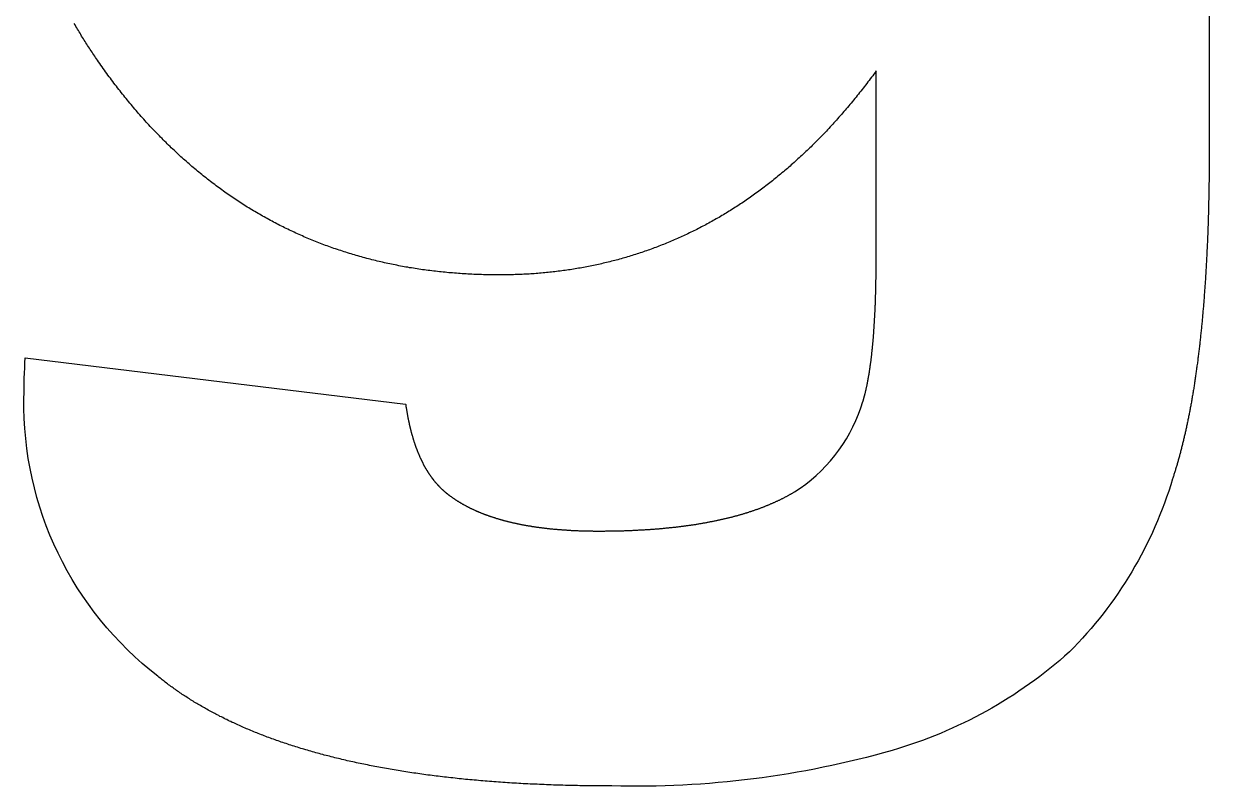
# Model space of a CAD drawing. Header units: millimetres. Extents: x -60 to 300, y -300 to 180.
# Drawn here: x 57.16 to 70.81, y 67.06 to 75.83 of the extents above; entities that cross this region are included whole.
import ezdxf

# ---------------------------------------------------------------- set-up
doc = ezdxf.new("R2010")
doc.units = ezdxf.units.MM
doc.layers.add('drills', color=2, linetype='Continuous', lineweight=25, true_color=0xffff00)

msp = doc.modelspace()

# ---------------------------------------------------------------- linework, layer by layer
at = {"layer": 'drills', "flags": 128}
msp.add_lwpolyline([(70.807, 87.428), (70.807, 74.427), (70.807, 74.407), (70.807, 74.387), (70.807, 74.367), (70.807, 74.347), (70.807, 74.327), (70.807, 74.307), (70.807, 74.288), (70.807, 74.268), (70.807, 74.248), (70.807, 74.229), (70.807, 74.209), (70.807, 74.189), (70.806, 74.17), (70.806, 74.15), (70.806, 74.131), (70.806, 74.111), (70.806, 74.092), (70.805, 74.073), (70.805, 74.053), (70.805, 74.034), (70.805, 74.015), (70.804, 73.996), (70.804, 73.977), (70.804, 73.958), (70.803, 73.938), (70.803, 73.919), (70.803, 73.9), (70.802, 73.881), (70.802, 73.863), (70.802, 73.844), (70.801, 73.825), (70.801, 73.806), (70.8, 73.787), (70.8, 73.769), (70.8, 73.75), (70.799, 73.731), (70.799, 73.713), (70.798, 73.694), (70.798, 73.676), (70.797, 73.657), (70.797, 73.639), (70.796, 73.62), (70.796, 73.602), (70.795, 73.584), (70.794, 73.565), (70.794, 73.547), (70.793, 73.529), (70.793, 73.511), (70.792, 73.493), (70.791, 73.475), (70.791, 73.457), (70.79, 73.439), (70.789, 73.421), (70.789, 73.403), (70.788, 73.385), (70.787, 73.367), (70.787, 73.349), (70.786, 73.331), (70.785, 73.314), (70.784, 73.296), (70.783, 73.278), (70.783, 73.261), (70.782, 73.243), (70.781, 73.226), (70.78, 73.208), (70.779, 73.191), (70.779, 73.173), (70.778, 73.156), (70.777, 73.139), (70.776, 73.121), (70.775, 73.104), (70.774, 73.087), (70.773, 73.07), (70.772, 73.053), (70.771, 73.035), (70.77, 73.018), (70.769, 73.001), (70.768, 72.984), (70.767, 72.967), (70.766, 72.951), (70.765, 72.934), (70.764, 72.917), (70.763, 72.9), (70.762, 72.883), (70.761, 72.867), (70.76, 72.85), (70.759, 72.833), (70.758, 72.817), (70.756, 72.8), (70.755, 72.784), (70.754, 72.767), (70.753, 72.751), (70.752, 72.735), (70.75, 72.718), (70.749, 72.702), (70.748, 72.686), (70.747, 72.669), (70.745, 72.653), (70.744, 72.637), (70.743, 72.621), (70.742, 72.605), (70.74, 72.589), (70.739, 72.573), (70.738, 72.557), (70.736, 72.541), (70.735, 72.525), (70.734, 72.509), (70.732, 72.494), (70.731, 72.478), (70.729, 72.462), (70.728, 72.447), (70.727, 72.431), (70.725, 72.415), (70.724, 72.4), (70.722, 72.384), (70.721, 72.369), (70.719, 72.353), (70.718, 72.338), (70.716, 72.323), (70.715, 72.307), (70.713, 72.292), (70.711, 72.277), (70.71, 72.262), (70.708, 72.246), (70.707, 72.231), (70.705, 72.216), (70.703, 72.201), (70.702, 72.186), (70.7, 72.171), (70.698, 72.156), (70.697, 72.141), (70.695, 72.127), (70.693, 72.112), (70.692, 72.097), (70.69, 72.082), (70.688, 72.068), (70.686, 72.053), (70.685, 72.038), (70.683, 72.024), (70.681, 72.009), (70.679, 71.995), (70.677, 71.98), (70.676, 71.966), (70.674, 71.952), (70.672, 71.937), (70.67, 71.923), (70.668, 71.909), (70.666, 71.895), (70.664, 71.88), (70.662, 71.866), (70.66, 71.852), (70.658, 71.838), (70.656, 71.824), (70.654, 71.81), (70.652, 71.796), (70.65, 71.782), (70.648, 71.769), (70.646, 71.755), (70.644, 71.741), (70.642, 71.727), (70.64, 71.714), (70.638, 71.7), (70.636, 71.686), (70.634, 71.673), (70.632, 71.659), (70.63, 71.646), (70.628, 71.632), (70.625, 71.619), (70.623, 71.605), (70.621, 71.592), (70.619, 71.579), (70.617, 71.566), (70.614, 71.552), (70.612, 71.539), (70.61, 71.526), (70.608, 71.513), (70.605, 71.5), (70.603, 71.487), (70.601, 71.474), (70.598, 71.461), (70.596, 71.448), (70.594, 71.435), (70.591, 71.422), (70.589, 71.41), (70.587, 71.397), (70.584, 71.384), (70.582, 71.372), (70.579, 71.359), (70.577, 71.346), (70.575, 71.334), (70.572, 71.321), (70.57, 71.309), (70.567, 71.296), (70.565, 71.284), (70.562, 71.272), (70.56, 71.259), (70.557, 71.247), (70.554, 71.235), (70.552, 71.223), (70.549, 71.211), (70.547, 71.198), (70.544, 71.186), (70.542, 71.174), (70.539, 71.162), (70.536, 71.15), (70.534, 71.139), (70.531, 71.127), (70.528, 71.115), (70.526, 71.103), (70.523, 71.091), (70.52, 71.08), (70.517, 71.068), (70.515, 71.056), (70.512, 71.045), (70.509, 71.033), (70.506, 71.022), (70.504, 71.01), (70.501, 70.999), (70.498, 70.987), (70.495, 70.976), (70.492, 70.965), (70.489, 70.953), (70.487, 70.942), (70.484, 70.931), (70.481, 70.92), (70.478, 70.909), (70.475, 70.898), (70.472, 70.886), (70.469, 70.875), (70.466, 70.865), (70.463, 70.854), (70.46, 70.843), (70.457, 70.832), (70.454, 70.821), (70.451, 70.81), (70.448, 70.8), (70.445, 70.789), (70.442, 70.778), (70.439, 70.768), (70.436, 70.757), (70.433, 70.747), (70.43, 70.736), (70.426, 70.726), (70.423, 70.715), (70.42, 70.705), (70.417, 70.695), (70.414, 70.684), (70.411, 70.674), (70.407, 70.664), (70.404, 70.654), (70.401, 70.644), (70.398, 70.633), (70.394, 70.623), (70.391, 70.613), (70.388, 70.603), (70.385, 70.593, -0.123912), (69.198, 68.602, -0.112468), (67.158, 67.469, -0.07617), (63.932, 67.06), (63.903, 67.06), (63.874, 67.06), (63.846, 67.06), (63.817, 67.06), (63.789, 67.061), (63.76, 67.061), (63.732, 67.061), (63.703, 67.061), (63.675, 67.062), (63.647, 67.062), (63.619, 67.062), (63.591, 67.063), (63.563, 67.063), (63.535, 67.064), (63.507, 67.064), (63.48, 67.065), (63.452, 67.066), (63.424, 67.066), (63.397, 67.067), (63.369, 67.068), (63.342, 67.069), (63.314, 67.069), (63.287, 67.07), (63.26, 67.071), (63.233, 67.072), (63.206, 67.073), (63.178, 67.074), (63.151, 67.075), (63.125, 67.076), (63.098, 67.077), (63.071, 67.079), (63.044, 67.08), (63.018, 67.081), (62.991, 67.082), (62.964, 67.084), (62.938, 67.085), (62.912, 67.086), (62.885, 67.088), (62.859, 67.089), (62.833, 67.091), (62.807, 67.092), (62.781, 67.094), (62.755, 67.096), (62.729, 67.097), (62.703, 67.099), (62.677, 67.101), (62.651, 67.103), (62.626, 67.104), (62.6, 67.106), (62.574, 67.108), (62.549, 67.11), (62.524, 67.112), (62.498, 67.114), (62.473, 67.116), (62.448, 67.118), (62.423, 67.12), (62.398, 67.123), (62.372, 67.125), (62.348, 67.127), (62.323, 67.129), (62.298, 67.132), (62.273, 67.134), (62.248, 67.136), (62.224, 67.139), (62.199, 67.141), (62.175, 67.144), (62.15, 67.146), (62.126, 67.149), (62.102, 67.152), (62.077, 67.154), (62.053, 67.157), (62.029, 67.16), (62.005, 67.163), (61.981, 67.165), (61.957, 67.168), (61.933, 67.171), (61.91, 67.174), (61.886, 67.177), (61.862, 67.18), (61.839, 67.183), (61.815, 67.186), (61.792, 67.19), (61.768, 67.193), (61.745, 67.196), (61.722, 67.199), (61.698, 67.202), (61.675, 67.206), (61.652, 67.209), (61.629, 67.213), (61.606, 67.216), (61.584, 67.219), (61.561, 67.223), (61.538, 67.227), (61.515, 67.23), (61.493, 67.234), (61.47, 67.237), (61.448, 67.241), (61.425, 67.245), (61.403, 67.249), (61.381, 67.253), (61.359, 67.256), (61.336, 67.26), (61.314, 67.264), (61.292, 67.268), (61.27, 67.272), (61.248, 67.276), (61.227, 67.28), (61.205, 67.285), (61.183, 67.289), (61.162, 67.293), (61.14, 67.297), (61.119, 67.302), (61.097, 67.306), (61.076, 67.31), (61.054, 67.315), (61.033, 67.319), (61.012, 67.324), (60.991, 67.328), (60.97, 67.333), (60.949, 67.337), (60.928, 67.342), (60.907, 67.347), (60.886, 67.351), (60.866, 67.356), (60.845, 67.361), (60.825, 67.366), (60.804, 67.371), (60.784, 67.376), (60.763, 67.38), (60.743, 67.385), (60.723, 67.39), (60.702, 67.396), (60.682, 67.401), (60.662, 67.406), (60.642, 67.411), (60.622, 67.416), (60.603, 67.421), (60.583, 67.427), (60.563, 67.432), (60.543, 67.437), (60.524, 67.443), (60.504, 67.448), (60.485, 67.454), (60.465, 67.459), (60.446, 67.465), (60.427, 67.47), (60.408, 67.476), (60.388, 67.482), (60.369, 67.488), (60.35, 67.493), (60.331, 67.499), (60.313, 67.505), (60.294, 67.511), (60.275, 67.517), (60.256, 67.523), (60.238, 67.529), (60.219, 67.535), (60.201, 67.541), (60.182, 67.547), (60.164, 67.553), (60.146, 67.559), (60.127, 67.565), (60.109, 67.572), (60.091, 67.578), (60.073, 67.584), (60.055, 67.591), (60.037, 67.597), (60.019, 67.603), (60.002, 67.61), (59.984, 67.617), (59.966, 67.623), (59.949, 67.63), (59.931, 67.636), (59.914, 67.643), (59.897, 67.65), (59.879, 67.656), (59.862, 67.663), (59.845, 67.67), (59.828, 67.677), (59.811, 67.684), (59.794, 67.691), (59.777, 67.698), (59.76, 67.705), (59.743, 67.712), (59.726, 67.719), (59.71, 67.726), (59.693, 67.733), (59.677, 67.741), (59.66, 67.748), (59.644, 67.755), (59.627, 67.762), (59.611, 67.77), (59.595, 67.777), (59.579, 67.785), (59.563, 67.792), (59.547, 67.8), (59.531, 67.807), (59.515, 67.815), (59.499, 67.823), (59.483, 67.83), (59.468, 67.838), (59.452, 67.846), (59.437, 67.854), (59.421, 67.861), (59.406, 67.869), (59.39, 67.877), (59.375, 67.885), (59.36, 67.893), (59.345, 67.901), (59.33, 67.909), (59.315, 67.917), (59.3, 67.925), (59.285, 67.934), (59.27, 67.942), (59.255, 67.95), (59.241, 67.958), (59.226, 67.967), (59.211, 67.975), (59.197, 67.984), (59.182, 67.992), (59.168, 68), (59.154, 68.009), (59.14, 68.018), (59.125, 68.026), (59.111, 68.035), (59.097, 68.044), (59.083, 68.052), (59.069, 68.061), (59.056, 68.07), (59.042, 68.079), (59.028, 68.088), (59.014, 68.096), (59.001, 68.105), (58.987, 68.114), (58.974, 68.123), (58.96, 68.132), (58.947, 68.142), (58.934, 68.151), (58.921, 68.16), (58.908, 68.169), (58.895, 68.178), (58.882, 68.188), (58.869, 68.197), (58.856, 68.206), (58.843, 68.216), (58.83, 68.225), (58.818, 68.235), (58.805, 68.244), (58.792, 68.254), (58.78, 68.264), (58.768, 68.273), (58.755, 68.283), (58.743, 68.293), (58.731, 68.302), (58.719, 68.312), (58.707, 68.322, -0.236825), (57.165, 71.521, -0.012196), (57.179, 71.985), (61.558, 71.453), (61.559, 71.447), (61.56, 71.441), (61.56, 71.435), (61.561, 71.429), (61.562, 71.423), (61.563, 71.417), (61.564, 71.412), (61.565, 71.406), (61.566, 71.4), (61.567, 71.394), (61.568, 71.388), (61.569, 71.382), (61.57, 71.377), (61.571, 71.371), (61.572, 71.365), (61.573, 71.359), (61.574, 71.354), (61.575, 71.348), (61.576, 71.342), (61.577, 71.336), (61.578, 71.331), (61.579, 71.325), (61.58, 71.32), (61.581, 71.314), (61.582, 71.308), (61.583, 71.303), (61.584, 71.297), (61.585, 71.292), (61.586, 71.286), (61.587, 71.28), (61.588, 71.275), (61.59, 71.269), (61.591, 71.264), (61.592, 71.258), (61.593, 71.253), (61.594, 71.248), (61.595, 71.242), (61.597, 71.237), (61.598, 71.231), (61.599, 71.226), (61.6, 71.22), (61.601, 71.215), (61.603, 71.21), (61.604, 71.204), (61.605, 71.199), (61.606, 71.194), (61.608, 71.189), (61.609, 71.183), (61.61, 71.178), (61.611, 71.173), (61.613, 71.167), (61.614, 71.162), (61.615, 71.157), (61.617, 71.152), (61.618, 71.147), (61.619, 71.142), (61.621, 71.136), (61.622, 71.131), (61.623, 71.126), (61.625, 71.121), (61.626, 71.116), (61.627, 71.111), (61.629, 71.106), (61.63, 71.101), (61.632, 71.096), (61.633, 71.091), (61.635, 71.086), (61.636, 71.081), (61.637, 71.076), (61.639, 71.071), (61.64, 71.066), (61.642, 71.061), (61.643, 71.056), (61.645, 71.051), (61.646, 71.046), (61.648, 71.041), (61.649, 71.037), (61.651, 71.032), (61.652, 71.027), (61.654, 71.022), (61.656, 71.017), (61.657, 71.012), (61.659, 71.008), (61.66, 71.003), (61.662, 70.998), (61.663, 70.994), (61.665, 70.989), (61.667, 70.984), (61.668, 70.979), (61.67, 70.975), (61.672, 70.97), (61.673, 70.965), (61.675, 70.961), (61.677, 70.956), (61.678, 70.952), (61.68, 70.947), (61.682, 70.943), (61.683, 70.938), (61.685, 70.933), (61.687, 70.929), (61.689, 70.924), (61.69, 70.92), (61.692, 70.915), (61.694, 70.911), (61.696, 70.907), (61.697, 70.902), (61.699, 70.898), (61.701, 70.893), (61.703, 70.889), (61.705, 70.885), (61.706, 70.88), (61.708, 70.876), (61.71, 70.872), (61.712, 70.867), (61.714, 70.863), (61.716, 70.859), (61.717, 70.854), (61.719, 70.85), (61.721, 70.846), (61.723, 70.842), (61.725, 70.837), (61.727, 70.833), (61.729, 70.829), (61.731, 70.825), (61.733, 70.821), (61.735, 70.817), (61.737, 70.812), (61.739, 70.808), (61.741, 70.804), (61.743, 70.8), (61.745, 70.796), (61.747, 70.792), (61.749, 70.788), (61.751, 70.784), (61.753, 70.78), (61.755, 70.776), (61.757, 70.772), (61.759, 70.768), (61.761, 70.764), (61.763, 70.76), (61.765, 70.756), (61.767, 70.752), (61.769, 70.748), (61.771, 70.745), (61.773, 70.741), (61.775, 70.737), (61.778, 70.733), (61.78, 70.729), (61.782, 70.725), (61.784, 70.722), (61.786, 70.718), (61.788, 70.714), (61.791, 70.71), (61.793, 70.707), (61.795, 70.703), (61.797, 70.699), (61.799, 70.695), (61.802, 70.692), (61.804, 70.688), (61.806, 70.684), (61.808, 70.681), (61.811, 70.677), (61.813, 70.674), (61.815, 70.67), (61.818, 70.666), (61.82, 70.663), (61.822, 70.659), (61.824, 70.656), (61.827, 70.652), (61.829, 70.649), (61.831, 70.645), (61.834, 70.642), (61.836, 70.638), (61.839, 70.635), (61.841, 70.632), (61.843, 70.628), (61.846, 70.625), (61.848, 70.621), (61.851, 70.618), (61.853, 70.615), (61.855, 70.611), (61.858, 70.608), (61.86, 70.605), (61.863, 70.601), (61.865, 70.598), (61.868, 70.595), (61.87, 70.592), (61.873, 70.588), (61.875, 70.585), (61.878, 70.582), (61.88, 70.579), (61.883, 70.576), (61.885, 70.572), (61.888, 70.569), (61.89, 70.566), (61.893, 70.563), (61.895, 70.56), (61.898, 70.557), (61.901, 70.554), (61.903, 70.551), (61.906, 70.548), (61.908, 70.545), (61.911, 70.542), (61.914, 70.539), (61.916, 70.536), (61.919, 70.533), (61.922, 70.53), (61.924, 70.527), (61.927, 70.524), (61.93, 70.521), (61.932, 70.518), (61.935, 70.515), (61.938, 70.512), (61.94, 70.509), (61.943, 70.506), (61.946, 70.504), (61.949, 70.501), (61.951, 70.498), (61.954, 70.495), (61.957, 70.492), (61.96, 70.49), (61.963, 70.487), (61.965, 70.484), (61.968, 70.482), (61.971, 70.479), (61.974, 70.476), (61.977, 70.473), (61.979, 70.471), (61.982, 70.468), (61.985, 70.466), (61.988, 70.463), (61.991, 70.46), (61.994, 70.458), (61.997, 70.455), (62, 70.453), (62.003, 70.45), (62.005, 70.448), (62.008, 70.445), (62.011, 70.443), (62.014, 70.44), (62.017, 70.438), (62.02, 70.435), (62.023, 70.433), (62.026, 70.43), (62.029, 70.428), (62.032, 70.426), (62.035, 70.423), (62.038, 70.421), (62.041, 70.418), (62.044, 70.416), (62.047, 70.414), (62.05, 70.412), (62.053, 70.409), (62.056, 70.407), (62.06, 70.405), (62.063, 70.402), (62.067, 70.399), (62.071, 70.396), (62.075, 70.393), (62.08, 70.39), (62.084, 70.387), (62.089, 70.383), (62.093, 70.38), (62.097, 70.377), (62.102, 70.374), (62.106, 70.371), (62.111, 70.368), (62.115, 70.365), (62.12, 70.362), (62.124, 70.359), (62.129, 70.356), (62.133, 70.353), (62.138, 70.35), (62.142, 70.347), (62.147, 70.344), (62.152, 70.341), (62.156, 70.338), (62.161, 70.335), (62.166, 70.332), (62.17, 70.329), (62.175, 70.326), (62.18, 70.324), (62.185, 70.321), (62.189, 70.318), (62.194, 70.315), (62.199, 70.312), (62.204, 70.309), (62.209, 70.307), (62.214, 70.304), (62.219, 70.301), (62.224, 70.298), (62.228, 70.295), (62.233, 70.293), (62.238, 70.29), (62.243, 70.287), (62.248, 70.285), (62.253, 70.282), (62.259, 70.279), (62.264, 70.277), (62.269, 70.274), (62.274, 70.271), (62.279, 70.269), (62.284, 70.266), (62.289, 70.263), (62.294, 70.261), (62.3, 70.258), (62.305, 70.256), (62.31, 70.253), (62.315, 70.251), (62.321, 70.248), (62.326, 70.245), (62.331, 70.243), (62.337, 70.24), (62.342, 70.238), (62.347, 70.236), (62.353, 70.233), (62.358, 70.231), (62.364, 70.228), (62.369, 70.226), (62.375, 70.223), (62.38, 70.221), (62.386, 70.219), (62.391, 70.216), (62.397, 70.214), (62.402, 70.212), (62.408, 70.209), (62.414, 70.207), (62.419, 70.205), (62.425, 70.202), (62.431, 70.2), (62.436, 70.198), (62.442, 70.196), (62.448, 70.193), (62.453, 70.191), (62.459, 70.189), (62.465, 70.187), (62.471, 70.184), (62.477, 70.182), (62.482, 70.18), (62.488, 70.178), (62.494, 70.176), (62.5, 70.174), (62.506, 70.172), (62.512, 70.169), (62.518, 70.167), (62.524, 70.165), (62.53, 70.163), (62.536, 70.161), (62.542, 70.159), (62.548, 70.157), (62.554, 70.155), (62.56, 70.153), (62.566, 70.151), (62.572, 70.149), (62.579, 70.147), (62.585, 70.145), (62.591, 70.143), (62.597, 70.141), (62.603, 70.139), (62.61, 70.137), (62.616, 70.136), (62.622, 70.134), (62.628, 70.132), (62.635, 70.13), (62.641, 70.128), (62.647, 70.126), (62.654, 70.124), (62.66, 70.123), (62.667, 70.121), (62.673, 70.119), (62.68, 70.117), (62.686, 70.116), (62.692, 70.114), (62.699, 70.112), (62.706, 70.11), (62.712, 70.109), (62.719, 70.107), (62.725, 70.105), (62.732, 70.104), (62.738, 70.102), (62.745, 70.1), (62.752, 70.099), (62.758, 70.097), (62.765, 70.095), (62.772, 70.094), (62.779, 70.092), (62.785, 70.091), (62.792, 70.089), (62.799, 70.088), (62.806, 70.086), (62.813, 70.085), (62.82, 70.083), (62.826, 70.082), (62.833, 70.08), (62.84, 70.079), (62.847, 70.077), (62.854, 70.076), (62.861, 70.074), (62.868, 70.073), (62.875, 70.072), (62.882, 70.07), (62.889, 70.069), (62.896, 70.067), (62.903, 70.066), (62.91, 70.065), (62.918, 70.063), (62.925, 70.062), (62.932, 70.061), (62.939, 70.059), (62.946, 70.058), (62.953, 70.057), (62.961, 70.056), (62.968, 70.054), (62.975, 70.053), (62.983, 70.052), (62.99, 70.051), (62.997, 70.05), (63.005, 70.048), (63.012, 70.047), (63.019, 70.046), (63.027, 70.045), (63.034, 70.044), (63.042, 70.043), (63.049, 70.042), (63.057, 70.04), (63.064, 70.039), (63.072, 70.038), (63.079, 70.037), (63.087, 70.036), (63.094, 70.035), (63.102, 70.034), (63.11, 70.033), (63.117, 70.032), (63.125, 70.031), (63.133, 70.03), (63.14, 70.029), (63.148, 70.028), (63.156, 70.027), (63.163, 70.026), (63.171, 70.026), (63.179, 70.025), (63.187, 70.024), (63.195, 70.023), (63.203, 70.022), (63.21, 70.021), (63.218, 70.02), (63.226, 70.02), (63.234, 70.019), (63.242, 70.018), (63.25, 70.017), (63.258, 70.016), (63.266, 70.016), (63.274, 70.015), (63.282, 70.014), (63.29, 70.013), (63.298, 70.013), (63.306, 70.012), (63.315, 70.011), (63.323, 70.011), (63.331, 70.01), (63.339, 70.009), (63.347, 70.009), (63.355, 70.008), (63.364, 70.008), (63.372, 70.007), (63.38, 70.006), (63.388, 70.006), (63.397, 70.005), (63.405, 70.005), (63.413, 70.004), (63.422, 70.004), (63.43, 70.003), (63.439, 70.003), (63.447, 70.002), (63.456, 70.002), (63.464, 70.001), (63.472, 70.001), (63.481, 70), (63.49, 70), (63.498, 70), (63.507, 69.999), (63.515, 69.999), (63.524, 69.998), (63.532, 69.998), (63.541, 69.998), (63.55, 69.997), (63.558, 69.997), (63.567, 69.997), (63.576, 69.996), (63.585, 69.996), (63.593, 69.996), (63.602, 69.996), (63.611, 69.995), (63.62, 69.995), (63.628, 69.995), (63.637, 69.995), (63.646, 69.995), (63.655, 69.994), (63.664, 69.994), (63.673, 69.994), (63.682, 69.994), (63.691, 69.994), (63.7, 69.994), (63.709, 69.994), (63.718, 69.993), (63.727, 69.993), (63.736, 69.993), (63.745, 69.993), (63.754, 69.993), (63.763, 69.993), (63.772, 69.993), (63.782, 69.993), (63.793, 69.993), (63.805, 69.993), (63.817, 69.993), (63.828, 69.993), (63.84, 69.993), (63.851, 69.993), (63.863, 69.994), (63.875, 69.994), (63.886, 69.994), (63.898, 69.994), (63.909, 69.994), (63.921, 69.994), (63.932, 69.994), (63.943, 69.995), (63.955, 69.995), (63.966, 69.995), (63.978, 69.995), (63.989, 69.995), (64, 69.996), (64.011, 69.996), (64.023, 69.996), (64.034, 69.997), (64.045, 69.997), (64.056, 69.997), (64.068, 69.997), (64.079, 69.998), (64.09, 69.998), (64.101, 69.999), (64.112, 69.999), (64.123, 69.999), (64.134, 70), (64.145, 70), (64.156, 70.001), (64.167, 70.001), (64.178, 70.002), (64.189, 70.002), (64.2, 70.003), (64.211, 70.003), (64.221, 70.004), (64.232, 70.004), (64.243, 70.005), (64.254, 70.005), (64.265, 70.006), (64.275, 70.006), (64.286, 70.007), (64.297, 70.008), (64.307, 70.008), (64.318, 70.009), (64.329, 70.01), (64.339, 70.01), (64.35, 70.011), (64.36, 70.012), (64.371, 70.012), (64.381, 70.013), (64.392, 70.014), (64.402, 70.015), (64.413, 70.015), (64.423, 70.016), (64.433, 70.017), (64.444, 70.018), (64.454, 70.019), (64.464, 70.02), (64.475, 70.02), (64.485, 70.021), (64.495, 70.022), (64.505, 70.023), (64.516, 70.024), (64.526, 70.025), (64.536, 70.026), (64.546, 70.027), (64.556, 70.028), (64.566, 70.029), (64.576, 70.03), (64.586, 70.031), (64.596, 70.032), (64.606, 70.033), (64.616, 70.034), (64.626, 70.035), (64.636, 70.036), (64.646, 70.037), (64.656, 70.038), (64.666, 70.039), (64.676, 70.041), (64.686, 70.042), (64.695, 70.043), (64.705, 70.044), (64.715, 70.045), (64.725, 70.046), (64.734, 70.048), (64.744, 70.049), (64.754, 70.05), (64.763, 70.051), (64.773, 70.053), (64.782, 70.054), (64.792, 70.055), (64.802, 70.056), (64.811, 70.058), (64.821, 70.059), (64.83, 70.061), (64.839, 70.062), (64.849, 70.063), (64.858, 70.065), (64.868, 70.066), (64.877, 70.067), (64.886, 70.069), (64.896, 70.07), (64.905, 70.072), (64.914, 70.073), (64.923, 70.075), (64.933, 70.076), (64.942, 70.078), (64.951, 70.079), (64.96, 70.081), (64.969, 70.082), (64.978, 70.084), (64.987, 70.086), (64.997, 70.087), (65.006, 70.089), (65.015, 70.09), (65.024, 70.092), (65.033, 70.094), (65.041, 70.095), (65.05, 70.097), (65.059, 70.099), (65.068, 70.101), (65.077, 70.102), (65.086, 70.104), (65.095, 70.106), (65.103, 70.107), (65.112, 70.109), (65.121, 70.111), (65.13, 70.113), (65.138, 70.115), (65.147, 70.117), (65.156, 70.118), (65.164, 70.12), (65.173, 70.122), (65.181, 70.124), (65.19, 70.126), (65.199, 70.128), (65.207, 70.13), (65.216, 70.132), (65.224, 70.134), (65.232, 70.136), (65.241, 70.138), (65.249, 70.14), (65.258, 70.142), (65.266, 70.144), (65.274, 70.146), (65.283, 70.148), (65.291, 70.15), (65.299, 70.152), (65.307, 70.154), (65.316, 70.156), (65.324, 70.158), (65.332, 70.16), (65.34, 70.163), (65.348, 70.165), (65.356, 70.167), (65.364, 70.169), (65.372, 70.171), (65.38, 70.173), (65.388, 70.176), (65.396, 70.178), (65.404, 70.18), (65.412, 70.182), (65.42, 70.185), (65.428, 70.187), (65.436, 70.189), (65.444, 70.192), (65.452, 70.194), (65.459, 70.196), (65.467, 70.199), (65.475, 70.201), (65.483, 70.204), (65.49, 70.206), (65.498, 70.208), (65.506, 70.211), (65.513, 70.213), (65.521, 70.216), (65.529, 70.218), (65.536, 70.221), (65.544, 70.223), (65.551, 70.226), (65.559, 70.228), (65.566, 70.231), (65.574, 70.233), (65.581, 70.236), (65.588, 70.239), (65.596, 70.241), (65.603, 70.244), (65.611, 70.246), (65.618, 70.249), (65.625, 70.252), (65.632, 70.254), (65.64, 70.257), (65.647, 70.26), (65.654, 70.262), (65.661, 70.265), (65.668, 70.268), (65.676, 70.271), (65.683, 70.273), (65.69, 70.276), (65.697, 70.279), (65.704, 70.282), (65.711, 70.285), (65.718, 70.288), (65.725, 70.29), (65.732, 70.293), (65.739, 70.296), (65.746, 70.299), (65.752, 70.302), (65.759, 70.305), (65.766, 70.308), (65.773, 70.311), (65.78, 70.314), (65.787, 70.317), (65.793, 70.32), (65.8, 70.323), (65.807, 70.326), (65.813, 70.329), (65.82, 70.332), (65.827, 70.335), (65.833, 70.338), (65.84, 70.341), (65.846, 70.344), (65.853, 70.347), (65.859, 70.35), (65.866, 70.353), (65.872, 70.357), (65.879, 70.36), (65.885, 70.363), (65.892, 70.366), (65.898, 70.369), (65.904, 70.373), (65.911, 70.376), (65.917, 70.379), (65.923, 70.382), (65.93, 70.386), (65.936, 70.389), (65.942, 70.392), (65.948, 70.395), (65.954, 70.399), (65.961, 70.402), (65.967, 70.406), (65.973, 70.409), (65.979, 70.412), (65.985, 70.416), (65.991, 70.419), (65.997, 70.423), (66.003, 70.426), (66.009, 70.429), (66.015, 70.433), (66.021, 70.436), (66.027, 70.44), (66.033, 70.443, 0.171114), (66.797, 71.412), (66.798, 71.416), (66.799, 71.42), (66.801, 71.423), (66.802, 71.427), (66.803, 71.431), (66.805, 71.435), (66.806, 71.439), (66.807, 71.443), (66.809, 71.447), (66.81, 71.451), (66.811, 71.455), (66.813, 71.459), (66.814, 71.463), (66.815, 71.467), (66.817, 71.471), (66.818, 71.475), (66.819, 71.479), (66.821, 71.483), (66.822, 71.487), (66.823, 71.492), (66.824, 71.496), (66.826, 71.5), (66.827, 71.504), (66.828, 71.509), (66.83, 71.513), (66.831, 71.517), (66.832, 71.522), (66.833, 71.526), (66.834, 71.531), (66.836, 71.535), (66.837, 71.539), (66.838, 71.544), (66.839, 71.548), (66.841, 71.553), (66.842, 71.558), (66.843, 71.562), (66.844, 71.567), (66.845, 71.571), (66.846, 71.576), (66.848, 71.581), (66.849, 71.586), (66.85, 71.59), (66.851, 71.595), (66.852, 71.6), (66.853, 71.605), (66.855, 71.61), (66.856, 71.614), (66.857, 71.619), (66.858, 71.624), (66.859, 71.629), (66.86, 71.634), (66.861, 71.639), (66.862, 71.644), (66.863, 71.649), (66.865, 71.654), (66.866, 71.659), (66.867, 71.665), (66.868, 71.67), (66.869, 71.675), (66.87, 71.68), (66.871, 71.685), (66.872, 71.691), (66.873, 71.696), (66.874, 71.701), (66.875, 71.706), (66.876, 71.712), (66.877, 71.717), (66.878, 71.722), (66.879, 71.728), (66.88, 71.733), (66.881, 71.739), (66.882, 71.744), (66.883, 71.75), (66.884, 71.755), (66.885, 71.761), (66.886, 71.766), (66.887, 71.772), (66.888, 71.778), (66.889, 71.783), (66.89, 71.789), (66.891, 71.795), (66.892, 71.8), (66.893, 71.806), (66.894, 71.812), (66.895, 71.818), (66.896, 71.824), (66.897, 71.83), (66.898, 71.835), (66.898, 71.841), (66.899, 71.847), (66.9, 71.853), (66.901, 71.859), (66.902, 71.865), (66.903, 71.871), (66.904, 71.877), (66.905, 71.883), (66.905, 71.889), (66.906, 71.896), (66.907, 71.902), (66.908, 71.908), (66.909, 71.914), (66.91, 71.92), (66.911, 71.927), (66.911, 71.933), (66.912, 71.939), (66.913, 71.945), (66.914, 71.952), (66.915, 71.958), (66.915, 71.965), (66.916, 71.971), (66.917, 71.977), (66.918, 71.984), (66.919, 71.99), (66.919, 71.997), (66.92, 72.003), (66.921, 72.01), (66.922, 72.017), (66.922, 72.023), (66.923, 72.03), (66.924, 72.037), (66.925, 72.043), (66.925, 72.05), (66.926, 72.057), (66.927, 72.063), (66.927, 72.07), (66.928, 72.077), (66.929, 72.084), (66.93, 72.091), (66.93, 72.098), (66.931, 72.105), (66.932, 72.111), (66.932, 72.118), (66.933, 72.125), (66.934, 72.132), (66.934, 72.139), (66.935, 72.147), (66.936, 72.154), (66.936, 72.161), (66.937, 72.168), (66.938, 72.175), (66.938, 72.182), (66.939, 72.189), (66.939, 72.197), (66.94, 72.204), (66.941, 72.211), (66.941, 72.218), (66.942, 72.226), (66.942, 72.233), (66.943, 72.241), (66.944, 72.248), (66.944, 72.255), (66.945, 72.263), (66.945, 72.27), (66.946, 72.278), (66.946, 72.285), (66.947, 72.293), (66.947, 72.3), (66.948, 72.308), (66.948, 72.316), (66.949, 72.323), (66.949, 72.331), (66.95, 72.339), (66.951, 72.346), (66.951, 72.354), (66.952, 72.362), (66.952, 72.37), (66.952, 72.378), (66.953, 72.385), (66.953, 72.393), (66.954, 72.401), (66.954, 72.409), (66.955, 72.417), (66.955, 72.425), (66.956, 72.433), (66.956, 72.441), (66.957, 72.449), (66.957, 72.457), (66.957, 72.465), (66.958, 72.473), (66.958, 72.481), (66.959, 72.49), (66.959, 72.498), (66.959, 72.506), (66.96, 72.514), (66.96, 72.522), (66.961, 72.531), (66.961, 72.539), (66.961, 72.547), (66.962, 72.556), (66.962, 72.564), (66.962, 72.573), (66.963, 72.581), (66.963, 72.589), (66.964, 72.598), (66.964, 72.606), (66.964, 72.615), (66.964, 72.624), (66.965, 72.632), (66.965, 72.641), (66.965, 72.649), (66.966, 72.658), (66.966, 72.667), (66.966, 72.675), (66.967, 72.684), (66.967, 72.693), (66.967, 72.702), (66.967, 72.71), (66.968, 72.719), (66.968, 72.728), (66.968, 72.737), (66.968, 72.746), (66.969, 72.755), (66.969, 72.764), (66.969, 72.773), (66.969, 72.782), (66.97, 72.791), (66.97, 72.8), (66.97, 72.809), (66.97, 72.818), (66.97, 72.827), (66.971, 72.836), (66.971, 72.845), (66.971, 72.855), (66.971, 72.864), (66.971, 72.873), (66.971, 72.882), (66.972, 72.892), (66.972, 72.901), (66.972, 72.91), (66.972, 72.92), (66.972, 72.929), (66.972, 72.939), (66.972, 72.948), (66.973, 72.957), (66.973, 72.967), (66.973, 72.976), (66.973, 72.986), (66.973, 72.996), (66.973, 73.005), (66.973, 73.015), (66.973, 73.024), (66.973, 73.034), (66.973, 73.044), (66.974, 73.053), (66.974, 73.063), (66.974, 73.073), (66.974, 73.083), (66.974, 73.093), (66.974, 73.102), (66.974, 73.112), (66.974, 73.122), (66.974, 73.132), (66.974, 73.142), (66.974, 73.152), (66.974, 73.162), (66.974, 73.172), (66.974, 75.286), (66.96, 75.268), (66.947, 75.25), (66.934, 75.232), (66.92, 75.214), (66.906, 75.196), (66.893, 75.178), (66.879, 75.16), (66.866, 75.142), (66.852, 75.124), (66.838, 75.107), (66.825, 75.089), (66.811, 75.072), (66.797, 75.054), (66.783, 75.037), (66.769, 75.02), (66.756, 75.002), (66.742, 74.985), (66.728, 74.968), (66.714, 74.951), (66.7, 74.934), (66.686, 74.917), (66.672, 74.901), (66.658, 74.884), (66.644, 74.867), (66.63, 74.851), (66.615, 74.834), (66.601, 74.818), (66.587, 74.801), (66.573, 74.785), (66.559, 74.769), (66.544, 74.753), (66.53, 74.737), (66.516, 74.721), (66.501, 74.705), (66.487, 74.689), (66.473, 74.673), (66.458, 74.657), (66.444, 74.642), (66.429, 74.626), (66.415, 74.61), (66.4, 74.595), (66.386, 74.58), (66.371, 74.564), (66.356, 74.549), (66.342, 74.534), (66.327, 74.519), (66.312, 74.504), (66.298, 74.489), (66.283, 74.474), (66.268, 74.459), (66.253, 74.445), (66.238, 74.43), (66.224, 74.415), (66.209, 74.401), (66.194, 74.387), (66.179, 74.372), (66.164, 74.358), (66.149, 74.344), (66.134, 74.33), (66.119, 74.315), (66.104, 74.301), (66.088, 74.288), (66.073, 74.274), (66.058, 74.26), (66.043, 74.246), (66.028, 74.233), (66.012, 74.219), (65.997, 74.205), (65.982, 74.192), (65.967, 74.179), (65.951, 74.165), (65.936, 74.152), (65.92, 74.139), (65.905, 74.126), (65.889, 74.113), (65.874, 74.1), (65.858, 74.087), (65.843, 74.074), (65.827, 74.062), (65.812, 74.049), (65.796, 74.037), (65.78, 74.024), (65.765, 74.012), (65.749, 73.999), (65.733, 73.987), (65.717, 73.975), (65.702, 73.963), (65.686, 73.951), (65.67, 73.939), (65.654, 73.927), (65.638, 73.915), (65.622, 73.903), (65.606, 73.891), (65.59, 73.88), (65.574, 73.868), (65.558, 73.857), (65.542, 73.845), (65.526, 73.834), (65.51, 73.823), (65.494, 73.811), (65.477, 73.8), (65.461, 73.789), (65.445, 73.778), (65.429, 73.767), (65.412, 73.756), (65.396, 73.746), (65.38, 73.735), (65.363, 73.724), (65.347, 73.714), (65.33, 73.703), (65.314, 73.693), (65.297, 73.682), (65.281, 73.672), (65.264, 73.662), (65.248, 73.652), (65.231, 73.642), (65.215, 73.632), (65.198, 73.622), (65.181, 73.612), (65.165, 73.602), (65.148, 73.593), (65.131, 73.583), (65.114, 73.573), (65.097, 73.564), (65.081, 73.554), (65.064, 73.545), (65.047, 73.536), (65.03, 73.527), (65.013, 73.517), (64.996, 73.508), (64.979, 73.499), (64.962, 73.491), (64.945, 73.482), (64.928, 73.473), (64.911, 73.464), (64.893, 73.456), (64.876, 73.447), (64.859, 73.439), (64.842, 73.43), (64.825, 73.422), (64.807, 73.413), (64.79, 73.405), (64.773, 73.397), (64.755, 73.389), (64.738, 73.381), (64.72, 73.373), (64.703, 73.365), (64.685, 73.358), (64.668, 73.35), (64.65, 73.342), (64.633, 73.335), (64.615, 73.327), (64.598, 73.32), (64.58, 73.312), (64.562, 73.305), (64.545, 73.298), (64.527, 73.291), (64.509, 73.284), (64.491, 73.277), (64.473, 73.27), (64.456, 73.263), (64.438, 73.256), (64.42, 73.25), (64.402, 73.243), (64.384, 73.236), (64.366, 73.23), (64.348, 73.224), (64.33, 73.217), (64.312, 73.211), (64.294, 73.205), (64.276, 73.199), (64.258, 73.193), (64.239, 73.187), (64.221, 73.181), (64.203, 73.175), (64.185, 73.169), (64.166, 73.163), (64.148, 73.158), (64.13, 73.152), (64.111, 73.147), (64.093, 73.141), (64.075, 73.136), (64.056, 73.131), (64.038, 73.126), (64.019, 73.12), (64.001, 73.115), (63.982, 73.11), (63.964, 73.106), (63.945, 73.101), (63.926, 73.096), (63.908, 73.091), (63.889, 73.087), (63.87, 73.082), (63.852, 73.078), (63.833, 73.073), (63.814, 73.069), (63.795, 73.065), (63.776, 73.06), (63.757, 73.056), (63.738, 73.052), (63.72, 73.048), (63.701, 73.044), (63.682, 73.041), (63.663, 73.037), (63.644, 73.033), (63.624, 73.029), (63.605, 73.026), (63.586, 73.022), (63.567, 73.019), (63.548, 73.016), (63.529, 73.012), (63.509, 73.009), (63.49, 73.006), (63.471, 73.003), (63.452, 73), (63.432, 72.997), (63.413, 72.994), (63.393, 72.992), (63.374, 72.989), (63.354, 72.986), (63.335, 72.984), (63.315, 72.981), (63.296, 72.979), (63.276, 72.977), (63.257, 72.974), (63.237, 72.972), (63.217, 72.97), (63.198, 72.968), (63.178, 72.966), (63.158, 72.964), (63.139, 72.962), (63.119, 72.961), (63.099, 72.959), (63.079, 72.957), (63.059, 72.956), (63.039, 72.954), (63.019, 72.953), (62.999, 72.952), (62.979, 72.95), (62.959, 72.949), (62.939, 72.948), (62.919, 72.947), (62.899, 72.946), (62.879, 72.945), (62.859, 72.944), (62.839, 72.944), (62.819, 72.943), (62.798, 72.942), (62.778, 72.942), (62.758, 72.941), (62.738, 72.941), (62.717, 72.941), (62.697, 72.94), (62.676, 72.94), (62.656, 72.94), (62.636, 72.94), (62.613, 72.94), (62.59, 72.94), (62.567, 72.94), (62.545, 72.941), (62.522, 72.941), (62.499, 72.941), (62.477, 72.942), (62.454, 72.942), (62.432, 72.943), (62.409, 72.944), (62.387, 72.945), (62.365, 72.945), (62.342, 72.946), (62.32, 72.947), (62.298, 72.948), (62.275, 72.95), (62.253, 72.951), (62.231, 72.952), (62.209, 72.954), (62.187, 72.955), (62.165, 72.957), (62.143, 72.958), (62.121, 72.96), (62.099, 72.962), (62.077, 72.964), (62.055, 72.965), (62.033, 72.967), (62.011, 72.97), (61.99, 72.972), (61.968, 72.974), (61.946, 72.976), (61.925, 72.979), (61.903, 72.981), (61.882, 72.984), (61.86, 72.986), (61.838, 72.989), (61.817, 72.992), (61.796, 72.994), (61.774, 72.997), (61.753, 73), (61.732, 73.003), (61.71, 73.006), (61.689, 73.01), (61.668, 73.013), (61.647, 73.016), (61.626, 73.02), (61.604, 73.023), (61.583, 73.027), (61.562, 73.03), (61.541, 73.034), (61.521, 73.038), (61.5, 73.042), (61.479, 73.046), (61.458, 73.05), (61.437, 73.054), (61.416, 73.058), (61.396, 73.062), (61.375, 73.067), (61.354, 73.071), (61.334, 73.076), (61.313, 73.08), (61.293, 73.085), (61.272, 73.09), (61.252, 73.094), (61.231, 73.099), (61.211, 73.104), (61.191, 73.109), (61.17, 73.114), (61.15, 73.119), (61.13, 73.125), (61.11, 73.13), (61.089, 73.135), (61.069, 73.141), (61.049, 73.146), (61.029, 73.152), (61.009, 73.158), (60.989, 73.163), (60.969, 73.169), (60.949, 73.175), (60.929, 73.181), (60.91, 73.187), (60.89, 73.193), (60.87, 73.2), (60.85, 73.206), (60.831, 73.212), (60.811, 73.219), (60.791, 73.225), (60.772, 73.232), (60.752, 73.238), (60.733, 73.245), (60.713, 73.252), (60.694, 73.259), (60.675, 73.266), (60.655, 73.273), (60.636, 73.28), (60.617, 73.287), (60.597, 73.294), (60.578, 73.302), (60.559, 73.309), (60.54, 73.317), (60.521, 73.324), (60.502, 73.332), (60.483, 73.34), (60.464, 73.348), (60.445, 73.355), (60.426, 73.363), (60.407, 73.371), (60.388, 73.379), (60.37, 73.388), (60.351, 73.396), (60.332, 73.404), (60.313, 73.413), (60.295, 73.421), (60.276, 73.43), (60.258, 73.438), (60.239, 73.447), (60.221, 73.456), (60.202, 73.465), (60.184, 73.474), (60.165, 73.483), (60.147, 73.492), (60.129, 73.501), (60.11, 73.51), (60.092, 73.519), (60.074, 73.529), (60.056, 73.538), (60.038, 73.548), (60.02, 73.557), (60.002, 73.567), (59.984, 73.577), (59.966, 73.587), (59.948, 73.596), (59.93, 73.606), (59.912, 73.617), (59.894, 73.627), (59.876, 73.637), (59.859, 73.647), (59.841, 73.658), (59.823, 73.668), (59.805, 73.678), (59.788, 73.689), (59.77, 73.7), (59.753, 73.71), (59.735, 73.721), (59.718, 73.732), (59.7, 73.743), (59.683, 73.754), (59.666, 73.765), (59.648, 73.776), (59.631, 73.788), (59.614, 73.799), (59.597, 73.81), (59.58, 73.822), (59.562, 73.834), (59.545, 73.845), (59.528, 73.857), (59.511, 73.869), (59.494, 73.881), (59.477, 73.893), (59.46, 73.905), (59.444, 73.917), (59.427, 73.929), (59.41, 73.941), (59.393, 73.953), (59.377, 73.966), (59.36, 73.978), (59.343, 73.991), (59.327, 74.003), (59.31, 74.016), (59.294, 74.029), (59.277, 74.042), (59.261, 74.055), (59.244, 74.068), (59.228, 74.081), (59.211, 74.094), (59.195, 74.107), (59.179, 74.12), (59.163, 74.134), (59.146, 74.147), (59.13, 74.161), (59.114, 74.174), (59.098, 74.188), (59.082, 74.202), (59.066, 74.216), (59.05, 74.23), (59.034, 74.244), (59.018, 74.258), (59.002, 74.272), (58.987, 74.286), (58.971, 74.3), (58.955, 74.315), (58.939, 74.329), (58.924, 74.343), (58.908, 74.358), (58.892, 74.373), (58.877, 74.387), (58.861, 74.402), (58.846, 74.417), (58.83, 74.432), (58.815, 74.447), (58.8, 74.462), (58.784, 74.477), (58.769, 74.493), (58.754, 74.508), (58.738, 74.523), (58.723, 74.539), (58.708, 74.554), (58.693, 74.57), (58.678, 74.586), (58.663, 74.602), (58.648, 74.617), (58.633, 74.633), (58.618, 74.649), (58.603, 74.666), (58.588, 74.682), (58.573, 74.698), (58.559, 74.714), (58.544, 74.731), (58.529, 74.747), (58.514, 74.764), (58.5, 74.78), (58.485, 74.797), (58.471, 74.814), (58.456, 74.831), (58.442, 74.847), (58.427, 74.864), (58.413, 74.882), (58.398, 74.899), (58.384, 74.916), (58.37, 74.933), (58.355, 74.951), (58.341, 74.968), (58.327, 74.986), (58.313, 75.003), (58.299, 75.021), (58.285, 75.039), (58.271, 75.056), (58.257, 75.074), (58.243, 75.092), (58.229, 75.11), (58.215, 75.128), (58.201, 75.147), (58.187, 75.165), (58.173, 75.183), (58.16, 75.202), (58.146, 75.22), (58.132, 75.239), (58.119, 75.257), (58.105, 75.276), (58.091, 75.295), (58.078, 75.314), (58.064, 75.333), (58.051, 75.352), (58.037, 75.371), (58.024, 75.39), (58.011, 75.409), (58, 75.425), (57.99, 75.44), (57.98, 75.455), (57.969, 75.47), (57.959, 75.486), (57.949, 75.501), (57.939, 75.517), (57.928, 75.532), (57.918, 75.548), (57.908, 75.563), (57.898, 75.579), (57.888, 75.594), (57.878, 75.61), (57.869, 75.626), (57.859, 75.641), (57.849, 75.657), (57.839, 75.673), (57.829, 75.688), (57.82, 75.704), (57.81, 75.72), (57.8, 75.736), (57.791, 75.752), (57.781, 75.768), (57.772, 75.783), (57.762, 75.799), (57.753, 75.815), (57.744, 75.831)], format="xyb", dxfattribs=at)

doc.saveas('drawing.dxf')
